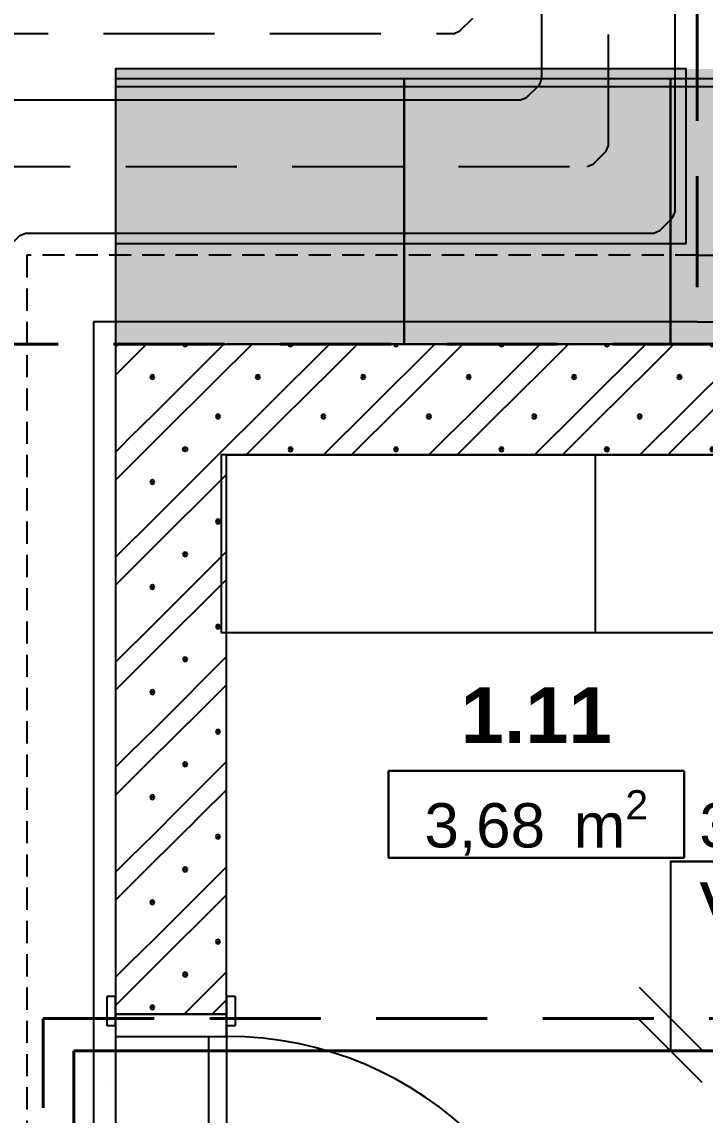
# Model space of a CAD drawing. Header units: millimetres. Extents: x 1046 to 74297, y -4150 to 54562.
# Drawn here: x 22829 to 24368, y 9167 to 11631 of the extents above; entities that cross this region are included whole.
import ezdxf
from ezdxf.enums import TextEntityAlignment as Align

# ---------------------------------------------------------------- set-up
doc = ezdxf.new("R2010")
doc.units = ezdxf.units.MM
doc.set_wipeout_variables(frame=1)
doc.linetypes.add('DASH', pattern=[75, 50, -25])
for name, color, linetype in [('Interiér - nábytok', 252, 'Continuous'), ('Konštrukcie - zvislé nosné', 252, 'Continuous'), ('ODVODN__POTRUBIE', 7, 'Continuous'), ('ODVODN__POTRUBIE___PODL__VYK_', 7, 'Continuous'), ('OKRAJOV__DILAT_CIA_PDL', 2, 'Continuous'), ('Otvory – Dveře', 252, 'Continuous'), ('PODLAHOVKA', 7, 'Continuous'), ('POLO_KY', 7, 'Continuous'), ('PR_VODN__POTRUBIE', 7, 'Continuous'), ('PR_VODN__POTRUBIE___PODL__VYK_', 7, 'Continuous'), ('Výplně - Povrchové', 252, 'Continuous'), ('Výplně – Řezové', 252, 'Continuous'), ('Z_NA_PRECHODOV_CH_POTRUB_', 7, 'Continuous'), ('Z_NY_ZN__EN_CH_V_KONOV', 7, 'Continuous'), ('Zóny', 252, 'Continuous'), ('Zóny – Razítka', 252, 'Continuous')]:
    doc.layers.add(name, color=color, linetype=linetype)
for name, color, linetype, lineweight in [('vyk-privod-45', 240, 'Continuous', 40), ('vyk-vratka_35°C', 132, 'DASH', 40), ('vyk_POPIS', 7, 'Continuous', 20)]:
    doc.layers.add(name, color=color, linetype=linetype, lineweight=lineweight)
doc.styles.add('ARIAL', font='arial.ttf')
doc.styles.add('GENEROVANÝ_STYL_1', font='arial.ttf')
doc.styles.add('GENEROVANÝ_STYL_2', font='arialbd.ttf')

# ---------------------------------------------------------------- blocks, each defined once
blk = doc.blocks.new('ŠPAJZ_1.11_11_1', base_point=(678626, 518954))
at = {"layer": 'Zóny – Razítka'}
for p, q in [((695277, 517971), (661975, 517971)), ((661975, 517971), (661975, 508150)), ((661975, 517971), (695277, 517971)), ((661975, 508150), (661975, 517971)), ((695277, 508150), (695277, 517971)), ((695277, 517971), (695277, 508150)), ((661975, 508150), (695277, 508150)), ((695277, 508150), (661975, 508150))]:
    blk.add_line(p, q, dxfattribs=at)
at = {"layer": 'Zóny – Razítka', "insert": (678626, 515775), "char_height": 5000, "attachment_point": 2, "style": 'GENEROVANÝ_STYL_1'}
blk.add_mtext('\\A1;{\\pqc;\\pt0,2500;\\fArial|b0|i0|c238|p0;\\W1.000000;3,68\\fArial|b0|i0|c238|p0;\\W1.000000;\\A1{\\H.66x;\\S^  ;}\\fArial|b0|i0|c238|p0;\\W1.000000; m\\fArial|b0|i0|c238|p0;\\W1.000000;\\A1{\\H.66x;\\S2^  ;}}', dxfattribs=at)
at = {"layer": 'Zóny – Razítka'}
for tag, height, style, p in [('DUMMY_849', 6250, 'GENEROVANÝ_STYL_2', (686731, 528775)), ('ROOM_NUMBER', 6250, 'GENEROVANÝ_STYL_2', (678626, 527346)), ('DUMMY_850', 5000, 'GENEROVANÝ_STYL_1', (666886, 516989))]:
    blk.add_attdef(tag, text='', height=height, dxfattribs=dict(at, style=style)).set_placement(p, align=Align.TOP_CENTER)
blk = doc.blocks.new('Knihovna 02 27[14]_1', base_point=(643123, 533547))
at = {"layer": 'Interiér - nábytok'}
blk.add_line((685311, 533547), (685311, 553547), dxfattribs=at)
at = {"layer": 'Interiér - nábytok', "flags": 128}
blk.add_lwpolyline([(643123, 533547), (727498, 533547), (727498, 553547), (643123, 553547)], close=True, dxfattribs=at)
blk = doc.blocks.new('Vysoká skříň 27[26]_1', base_point=(663748, 566047))
at = {"ltscale": 3480351.088973542}
blk.add_wipeout([(663748, 595947), (631248, 595947), (631248, 566047), (663748, 566047)], dxfattribs=at).dxf.layer = 'Výplně - Povrchové'
at = {"layer": 'Interiér - nábytok'}
blk.add_line((663748, 595047), (631248, 595047), dxfattribs=at)
at = {"layer": 'Interiér - nábytok', "flags": 128}
blk.add_lwpolyline([(663748, 595947), (631248, 595947), (631248, 566047), (663748, 566047)], close=True, dxfattribs=at)
blk = doc.blocks.new('Vysoká skříň 27[27]_1', base_point=(693748, 566047))
at = {"ltscale": 3574309.380090582}
blk.add_wipeout([(693748, 595947), (663748, 595947), (663748, 566047), (693748, 566047)], dxfattribs=at).dxf.layer = 'Výplně - Povrchové'
at = {"layer": 'Interiér - nábytok'}
blk.add_line((693748, 595047), (663748, 595047), dxfattribs=at)
at = {"layer": 'Interiér - nábytok', "flags": 128}
blk.add_lwpolyline([(693748, 595947), (663748, 595947), (663748, 566047), (693748, 566047)], close=True, dxfattribs=at)
blk = doc.blocks.new('Vysoká skříň 27[28]_1', base_point=(723748, 566047))
at = {"ltscale": 3666290.391642661}
blk.add_wipeout([(723748, 595947), (693748, 595947), (693748, 566047), (723748, 566047)], dxfattribs=at).dxf.layer = 'Výplně - Povrchové'
at = {"layer": 'Interiér - nábytok'}
blk.add_line((723748, 595047), (693748, 595047), dxfattribs=at)
at = {"layer": 'Interiér - nábytok', "flags": 128}
blk.add_lwpolyline([(723748, 595947), (693748, 595947), (693748, 566047), (723748, 566047)], close=True, dxfattribs=at)
blk = doc.blocks.new('*X221')
at = {"layer": 'Výplně – Řezové'}
for p, q in [((631413, 565882), (631578, 566047)), ((633544, 564850), (634741, 566047)), ((637351, 559944), (643453, 566047)), ((638838, 566047), (638831, 566031)), ((638831, 566031), (638904, 565854)), ((638904, 565854), (639081, 565781)), ((639081, 565781), (639258, 565854)), ((639258, 565854), (639331, 566031)), ((639331, 566031), (639325, 566047)), ((632994, 564301), (633544, 564850)), ((639500, 558931), (643748, 563179)), ((635213, 562516), (635140, 562340)), ((635140, 562340), (635213, 562163)), ((635390, 562590), (635213, 562516)), ((635213, 562163), (635390, 562090)), ((635566, 562516), (635390, 562590)), ((635390, 562090), (635566, 562163)), ((635640, 562340), (635566, 562516)), ((635566, 562163), (635640, 562340)), ((638913, 558382), (639463, 558931)), ((642596, 558062), (642523, 557885)), ((642773, 558135), (642596, 558062)), ((642950, 558062), (642773, 558135)), ((643023, 557885), (642950, 558062)), ((642523, 557885), (642596, 557709)), ((642596, 557709), (642773, 557635)), ((642773, 557635), (642950, 557709)), ((642950, 557709), (643023, 557885)), ((643269, 554026), (643748, 554504))]:
    blk.add_line(p, q, dxfattribs=at)
for p in [(639081, 566031), (635390, 562340), (642773, 557885)]:
    blk.add_point(p, dxfattribs=at)
blk = doc.blocks.new('*X222')
at = {"layer": 'Výplně – Řezové'}
for p, q in [((631248, 565717), (631413, 565882)), ((631248, 562554), (632994, 564301)), ((636338, 558931), (637351, 559944)), ((633544, 556138), (636338, 558931)), ((634078, 553547), (638913, 558382)), ((631248, 553879), (633544, 556175)), ((642791, 553547), (643269, 554026))]:
    blk.add_line(p, q, dxfattribs=at)
blk.add_circle((639081, 554194), 250, dxfattribs=at)
blk.add_point((639081, 554194), dxfattribs=at)
blk = doc.blocks.new('*X223')
at = {"layer": 'Výplně – Řezové'}
for p, q in [((633544, 553013), (634078, 553547)), ((636338, 547094), (642791, 553547)), ((631248, 550717), (633544, 553013)), ((635213, 550679), (635140, 550502)), ((635390, 550752), (635213, 550679)), ((635566, 550679), (635390, 550752)), ((635640, 550502), (635566, 550679)), ((639500, 547094), (643748, 551342)), ((635140, 550502), (635213, 550325)), ((635213, 550325), (635390, 550252)), ((635390, 550252), (635566, 550325)), ((635566, 550325), (635640, 550502)), ((633544, 544300), (636338, 547094)), ((633544, 541175), (639463, 547094)), ((642596, 546225), (642523, 546048)), ((642523, 546048), (642596, 545871)), ((642773, 546298), (642596, 546225)), ((642596, 545871), (642773, 545798)), ((642950, 546225), (642773, 546298)), ((642773, 545798), (642950, 545871)), ((643023, 546048), (642950, 546225)), ((642950, 545871), (643023, 546048)), ((631248, 542042), (633544, 544338)), ((636338, 535256), (643748, 542667)), ((638904, 542533), (638831, 542356)), ((638831, 542356), (638904, 542179)), ((639081, 542606), (638904, 542533)), ((638904, 542179), (639081, 542106)), ((639258, 542533), (639081, 542606)), ((639081, 542106), (639258, 542179)), ((639331, 542356), (639258, 542533)), ((639258, 542179), (639331, 542356)), ((631248, 538879), (633544, 541175)), ((635213, 538841), (635140, 538665)), ((635140, 538665), (635213, 538488)), ((635390, 538915), (635213, 538841)), ((635213, 538488), (635390, 538415)), ((635566, 538841), (635390, 538915)), ((635390, 538415), (635566, 538488)), ((635640, 538665), (635566, 538841)), ((635566, 538488), (635640, 538665)), ((639500, 535256), (643748, 539504)), ((633544, 532463), (636338, 535256)), ((633544, 529338), (639463, 535256)), ((642596, 534387), (642523, 534210)), ((642523, 534210), (642596, 534034)), ((642773, 534460), (642596, 534387)), ((642596, 534034), (642773, 533960)), ((642950, 534387), (642773, 534460)), ((642773, 533960), (642950, 534034)), ((643023, 534210), (642950, 534387)), ((642950, 534034), (643023, 534210)), ((631248, 530204), (633544, 532500)), ((636338, 523419), (643748, 530829)), ((638904, 530696), (638831, 530519)), ((638831, 530519), (638904, 530342)), ((639081, 530769), (638904, 530696)), ((638904, 530342), (639081, 530269)), ((639258, 530696), (639081, 530769)), ((639081, 530269), (639258, 530342)), ((639331, 530519), (639258, 530696)), ((639258, 530342), (639331, 530519)), ((631248, 527042), (633544, 529338)), ((639500, 523419), (643748, 527667)), ((635213, 527004), (635140, 526827)), ((635140, 526827), (635213, 526650)), ((635390, 527077), (635213, 527004)), ((635213, 526650), (635390, 526577)), ((635566, 527004), (635390, 527077)), ((635390, 526577), (635566, 526650)), ((635640, 526827), (635566, 527004)), ((635566, 526650), (635640, 526827)), ((633544, 520625), (636338, 523419)), ((633544, 517500), (639463, 523419)), ((642596, 522550), (642523, 522373)), ((642523, 522373), (642596, 522196)), ((642773, 522623), (642596, 522550)), ((642950, 522550), (642773, 522623)), ((643023, 522373), (642950, 522550)), ((642950, 522196), (643023, 522373)), ((642596, 522196), (642773, 522123)), ((642773, 522123), (642950, 522196)), ((631248, 518367), (633544, 520663)), ((637666, 512910), (643748, 518992)), ((638904, 518858), (638831, 518681)), ((638831, 518681), (638904, 518504)), ((639081, 518931), (638904, 518858)), ((639258, 518858), (639081, 518931)), ((639331, 518681), (639258, 518858)), ((639258, 518504), (639331, 518681)), ((631248, 515204), (633544, 517500)), ((638904, 518504), (639081, 518431)), ((639081, 518431), (639258, 518504)), ((635213, 515166), (635140, 514990)), ((635140, 514990), (635213, 514813)), ((635390, 515240), (635213, 515166)), ((635566, 515166), (635390, 515240)), ((635640, 514990), (635566, 515166)), ((635566, 514813), (635640, 514990)), ((640828, 512910), (643748, 515829)), ((635213, 514813), (635390, 514740)), ((635390, 514740), (635566, 514813))]:
    blk.add_line(p, q, dxfattribs=at)
for p in [(635390, 550502), (642773, 546048), (639081, 542356), (635390, 538665), (642773, 534210), (639081, 530519), (635390, 526827), (642773, 522373), (639081, 518681), (635390, 514990)]:
    blk.add_point(p, dxfattribs=at)
blk = doc.blocks.new('Zeď_10_1', base_point=(631248, 566047))
at = {"layer": 'Konštrukcie - zvislé nosné', "flags": 128}
for points in [[(631248, 566047), (643748, 566047)], [(631248, 566047), (631248, 512910)], [(643748, 512910), (643748, 553547)]]:
    blk.add_lwpolyline(points, dxfattribs=at)
at = {"layer": 'Konštrukcie - zvislé nosné'}
for name in ['*X222', '*X221', '*X223']:
    blk.add_blockref(name, (0, 0), dxfattribs=at)
blk = doc.blocks.new('*X266')
at = {"layer": 'Výplně – Řezové'}
for p, q in [((645419, 564850), (646616, 566047)), ((648212, 558931), (655328, 566047)), ((650713, 566047), (650706, 566031)), ((650706, 566031), (650779, 565854)), ((650779, 565854), (650956, 565781)), ((650956, 565781), (651133, 565854)), ((651133, 565854), (651206, 566031)), ((651206, 566031), (651200, 566047)), ((657294, 564850), (658491, 566047)), ((660088, 558931), (667203, 566047)), ((662588, 566047), (662581, 566031)), ((662581, 566031), (662654, 565854)), ((662654, 565854), (662831, 565781)), ((662831, 565781), (663008, 565854)), ((663008, 565854), (663081, 566031)), ((663081, 566031), (663075, 566047)), ((669169, 564850), (670366, 566047)), ((671962, 558931), (679078, 566047)), ((674463, 566047), (674456, 566031)), ((674456, 566031), (674529, 565854)), ((674529, 565854), (674706, 565781)), ((674706, 565781), (674883, 565854)), ((674883, 565854), (674956, 566031)), ((674956, 566031), (674950, 566047)), ((681044, 564850), (682241, 566047)), ((683838, 558931), (690953, 566047)), ((686338, 566047), (686331, 566031)), ((686331, 566031), (686404, 565854)), ((686404, 565854), (686581, 565781)), ((686581, 565781), (686758, 565854)), ((686758, 565854), (686831, 566031)), ((686831, 566031), (686825, 566047)), ((692919, 564850), (694116, 566047)), ((695713, 558931), (702828, 566047)), ((698213, 566047), (698206, 566031)), ((698206, 566031), (698279, 565854)), ((698279, 565854), (698456, 565781)), ((698456, 565781), (698633, 565854)), ((698633, 565854), (698706, 566031)), ((698706, 566031), (698700, 566047)), ((704794, 564850), (705991, 566047)), ((707588, 558931), (714703, 566047)), ((710088, 566047), (710081, 566031)), ((710081, 566031), (710154, 565854)), ((710154, 565854), (710331, 565781)), ((710331, 565781), (710508, 565854)), ((710508, 565854), (710581, 566031)), ((710581, 566031), (710575, 566047)), ((716669, 564850), (717866, 566047)), ((719463, 558931), (726578, 566047)), ((721963, 566047), (721956, 566031)), ((721956, 566031), (722029, 565854)), ((722029, 565854), (722206, 565781)), ((722206, 565781), (722383, 565854)), ((722383, 565854), (722456, 566031)), ((722456, 566031), (722450, 566047)), ((728544, 564850), (729741, 566047)), ((733838, 566047), (733831, 566031)), ((733831, 566031), (733904, 565854)), ((733904, 565854), (734081, 565781)), ((734081, 565781), (734258, 565854)), ((734258, 565854), (734331, 566031)), ((734331, 566031), (734325, 566047)), ((643748, 563179), (645419, 564850)), ((651375, 558931), (657294, 564850)), ((663250, 558931), (669169, 564850)), ((675125, 558931), (681044, 564850)), ((687000, 558931), (692919, 564850)), ((698875, 558931), (704794, 564850)), ((710750, 558931), (716669, 564850)), ((722625, 558931), (728544, 564850)), ((647088, 562516), (647015, 562340)), ((647015, 562340), (647088, 562163)), ((647265, 562590), (647088, 562516)), ((647088, 562163), (647265, 562090)), ((647441, 562516), (647265, 562590)), ((647265, 562090), (647441, 562163)), ((647515, 562340), (647441, 562516)), ((647441, 562163), (647515, 562340)), ((658963, 562516), (658890, 562340)), ((658890, 562340), (658963, 562163)), ((659140, 562590), (658963, 562516)), ((658963, 562163), (659140, 562090)), ((659316, 562516), (659140, 562590)), ((659140, 562090), (659316, 562163)), ((659390, 562340), (659316, 562516)), ((659316, 562163), (659390, 562340)), ((670838, 562516), (670765, 562340)), ((670765, 562340), (670838, 562163)), ((671015, 562590), (670838, 562516)), ((670838, 562163), (671015, 562090)), ((671191, 562516), (671015, 562590)), ((671015, 562090), (671191, 562163)), ((671265, 562340), (671191, 562516)), ((671191, 562163), (671265, 562340)), ((682713, 562516), (682640, 562340)), ((682640, 562340), (682713, 562163)), ((682890, 562590), (682713, 562516)), ((682713, 562163), (682890, 562090)), ((683066, 562516), (682890, 562590)), ((682890, 562090), (683066, 562163)), ((683140, 562340), (683066, 562516)), ((683066, 562163), (683140, 562340)), ((694588, 562516), (694515, 562340)), ((694515, 562340), (694588, 562163)), ((694765, 562590), (694588, 562516)), ((694588, 562163), (694765, 562090)), ((694941, 562516), (694765, 562590)), ((694765, 562090), (694941, 562163)), ((695015, 562340), (694941, 562516)), ((694941, 562163), (695015, 562340)), ((706463, 562516), (706390, 562340)), ((706390, 562340), (706463, 562163)), ((706640, 562590), (706463, 562516)), ((706463, 562163), (706640, 562090)), ((706816, 562516), (706640, 562590)), ((706640, 562090), (706816, 562163)), ((706890, 562340), (706816, 562516)), ((706816, 562163), (706890, 562340)), ((718338, 562516), (718265, 562340)), ((718265, 562340), (718338, 562163)), ((718515, 562590), (718338, 562516)), ((718338, 562163), (718515, 562090)), ((718691, 562516), (718515, 562590)), ((718515, 562090), (718691, 562163)), ((718765, 562340), (718691, 562516)), ((718691, 562163), (718765, 562340)), ((730213, 562516), (730140, 562340)), ((730140, 562340), (730213, 562163)), ((730390, 562590), (730213, 562516)), ((730213, 562163), (730390, 562090)), ((730566, 562516), (730390, 562590)), ((730390, 562090), (730566, 562163)), ((730640, 562340), (730566, 562516)), ((730566, 562163), (730640, 562340)), ((731338, 558931), (734373, 561967)), ((645419, 556138), (648212, 558931)), ((645953, 553547), (651338, 558931)), ((654471, 558062), (654398, 557885)), ((654648, 558135), (654471, 558062)), ((654825, 558062), (654648, 558135)), ((654898, 557885), (654825, 558062)), ((657294, 556138), (660088, 558931)), ((657828, 553547), (663213, 558931)), ((666346, 558062), (666273, 557885)), ((666523, 558135), (666346, 558062)), ((666700, 558062), (666523, 558135)), ((666773, 557885), (666700, 558062)), ((669169, 556138), (671962, 558931)), ((669703, 553547), (675088, 558931)), ((678221, 558062), (678148, 557885)), ((678398, 558135), (678221, 558062)), ((678575, 558062), (678398, 558135)), ((678648, 557885), (678575, 558062)), ((681044, 556138), (683838, 558931)), ((681578, 553547), (686963, 558931)), ((690096, 558062), (690023, 557885)), ((690273, 558135), (690096, 558062)), ((690450, 558062), (690273, 558135)), ((690523, 557885), (690450, 558062)), ((692919, 556138), (695713, 558931)), ((693453, 553547), (698838, 558931)), ((701971, 558062), (701898, 557885)), ((702148, 558135), (701971, 558062)), ((702325, 558062), (702148, 558135)), ((702398, 557885), (702325, 558062)), ((704794, 556138), (707588, 558931)), ((705328, 553547), (710713, 558931)), ((713846, 558062), (713773, 557885)), ((714023, 558135), (713846, 558062)), ((714200, 558062), (714023, 558135)), ((714273, 557885), (714200, 558062)), ((716669, 556138), (719463, 558931)), ((717203, 553547), (722588, 558931)), ((725721, 558062), (725648, 557885)), ((725898, 558135), (725721, 558062)), ((726075, 558062), (725898, 558135)), ((726148, 557885), (726075, 558062)), ((728544, 556138), (731338, 558931)), ((729078, 553547), (734373, 558842)), ((654398, 557885), (654471, 557709)), ((654471, 557709), (654648, 557635)), ((654648, 557635), (654825, 557709)), ((654825, 557709), (654898, 557885)), ((666273, 557885), (666346, 557709)), ((666346, 557709), (666523, 557635)), ((666523, 557635), (666700, 557709)), ((666700, 557709), (666773, 557885)), ((678148, 557885), (678221, 557709)), ((678221, 557709), (678398, 557635)), ((678398, 557635), (678575, 557709)), ((678575, 557709), (678648, 557885)), ((690023, 557885), (690096, 557709)), ((690096, 557709), (690273, 557635)), ((690273, 557635), (690450, 557709)), ((690450, 557709), (690523, 557885)), ((701898, 557885), (701971, 557709)), ((701971, 557709), (702148, 557635)), ((702148, 557635), (702325, 557709)), ((702325, 557709), (702398, 557885)), ((713773, 557885), (713846, 557709)), ((713846, 557709), (714023, 557635)), ((714023, 557635), (714200, 557709)), ((714200, 557709), (714273, 557885)), ((725648, 557885), (725721, 557709)), ((725721, 557709), (725898, 557635)), ((725898, 557635), (726075, 557709)), ((726075, 557709), (726148, 557885)), ((643748, 554504), (645419, 556175)), ((654666, 553547), (657294, 556175)), ((666541, 553547), (669169, 556175)), ((678416, 553547), (681044, 556175)), ((690291, 553547), (692919, 556175)), ((702166, 553547), (704794, 556175)), ((714041, 553547), (716669, 556175)), ((725916, 553547), (728544, 556175)), ((650779, 554371), (650706, 554194)), ((650956, 554444), (650779, 554371)), ((651133, 554371), (650956, 554444)), ((651206, 554194), (651133, 554371)), ((662654, 554371), (662581, 554194)), ((662831, 554444), (662654, 554371)), ((663008, 554371), (662831, 554444)), ((663081, 554194), (663008, 554371)), ((674529, 554371), (674456, 554194)), ((674706, 554444), (674529, 554371)), ((674883, 554371), (674706, 554444)), ((674956, 554194), (674883, 554371)), ((686404, 554371), (686331, 554194)), ((686581, 554444), (686404, 554371)), ((686758, 554371), (686581, 554444)), ((686831, 554194), (686758, 554371)), ((698279, 554371), (698206, 554194)), ((698456, 554444), (698279, 554371)), ((698633, 554371), (698456, 554444)), ((698706, 554194), (698633, 554371)), ((710154, 554371), (710081, 554194)), ((710331, 554444), (710154, 554371)), ((710508, 554371), (710331, 554444)), ((710581, 554194), (710508, 554371)), ((722029, 554371), (721956, 554194)), ((722206, 554444), (722029, 554371)), ((722383, 554371), (722206, 554444)), ((722456, 554194), (722383, 554371)), ((733904, 554371), (733831, 554194)), ((734081, 554444), (733904, 554371)), ((734258, 554371), (734081, 554444)), ((734331, 554194), (734258, 554371)), ((650706, 554194), (650779, 554017)), ((650779, 554017), (650956, 553944)), ((650956, 553944), (651133, 554017)), ((651133, 554017), (651206, 554194)), ((662581, 554194), (662654, 554017)), ((662654, 554017), (662831, 553944)), ((662831, 553944), (663008, 554017)), ((663008, 554017), (663081, 554194)), ((674456, 554194), (674529, 554017)), ((674529, 554017), (674706, 553944)), ((674706, 553944), (674883, 554017)), ((674883, 554017), (674956, 554194)), ((686331, 554194), (686404, 554017)), ((686404, 554017), (686581, 553944)), ((686581, 553944), (686758, 554017)), ((686758, 554017), (686831, 554194)), ((698206, 554194), (698279, 554017)), ((698279, 554017), (698456, 553944)), ((698456, 553944), (698633, 554017)), ((698633, 554017), (698706, 554194)), ((710081, 554194), (710154, 554017)), ((710154, 554017), (710331, 553944)), ((710331, 553944), (710508, 554017)), ((710508, 554017), (710581, 554194)), ((721956, 554194), (722029, 554017)), ((722029, 554017), (722206, 553944)), ((722206, 553944), (722383, 554017)), ((722383, 554017), (722456, 554194)), ((733831, 554194), (733904, 554017)), ((733904, 554017), (734081, 553944)), ((734081, 553944), (734258, 554017)), ((734258, 554017), (734331, 554194))]:
    blk.add_line(p, q, dxfattribs=at)
for p in [(650956, 566031), (662831, 566031), (674706, 566031), (686581, 566031), (698456, 566031), (710331, 566031), (722206, 566031), (734081, 566031), (647265, 562340), (659140, 562340), (671015, 562340), (682890, 562340), (694765, 562340), (706640, 562340), (718515, 562340), (730390, 562340), (654648, 557885), (666523, 557885), (678398, 557885), (690273, 557885), (702148, 557885), (714023, 557885), (725898, 557885), (650956, 554194), (662831, 554194), (674706, 554194), (686581, 554194), (698456, 554194), (710331, 554194), (722206, 554194), (734081, 554194)]:
    blk.add_point(p, dxfattribs=at)
blk = doc.blocks.new('Zeď_27_1', base_point=(734373, 566047))
at = {"layer": 'Konštrukcie - zvislé nosné', "flags": 128}
for points in [[(734373, 566047), (643748, 566047)], [(643748, 553547), (734373, 553547)]]:
    blk.add_lwpolyline(points, dxfattribs=at)
at = {"layer": 'Konštrukcie - zvislé nosné'}
blk.add_blockref('*X266', (0, 0), dxfattribs=at)
blk = doc.blocks.new('*X301')
at = {"layer": 'Výplně – Řezové'}
for p, q in [((636338, 511581), (637666, 512910)), ((639500, 511581), (640828, 512910)), ((633544, 508788), (636338, 511581)), ((633544, 505663), (639463, 511581)), ((642596, 510712), (642523, 510535)), ((642523, 510535), (642596, 510359)), ((642773, 510785), (642596, 510712)), ((642596, 510359), (642773, 510285)), ((642950, 510712), (642773, 510785)), ((642773, 510285), (642950, 510359)), ((643023, 510535), (642950, 510712)), ((642950, 510359), (643023, 510535)), ((631248, 506529), (633544, 508825)), ((636338, 499744), (643748, 507154)), ((638904, 507021), (638831, 506844)), ((638831, 506844), (638904, 506667)), ((639081, 507094), (638904, 507021)), ((638904, 506667), (639081, 506594)), ((639258, 507021), (639081, 507094)), ((639081, 506594), (639258, 506667)), ((639331, 506844), (639258, 507021)), ((639258, 506667), (639331, 506844)), ((631248, 503367), (633544, 505663)), ((639500, 499744), (643748, 503992)), ((635213, 503329), (635140, 503152)), ((635140, 503152), (635213, 502975)), ((635390, 503402), (635213, 503329)), ((635213, 502975), (635390, 502902)), ((635566, 503329), (635390, 503402)), ((635390, 502902), (635566, 502975)), ((635640, 503152), (635566, 503329)), ((635566, 502975), (635640, 503152)), ((633544, 496950), (636338, 499744)), ((633544, 493825), (639463, 499744)), ((642773, 498948), (642596, 498875)), ((642950, 498875), (642773, 498948)), ((642596, 498875), (642523, 498698)), ((642523, 498698), (642596, 498521)), ((642596, 498521), (642773, 498448)), ((642773, 498448), (642950, 498521)), ((643023, 498698), (642950, 498875)), ((642950, 498521), (643023, 498698)), ((631248, 494692), (633544, 496988)), ((639081, 495256), (638904, 495183)), ((638959, 490528), (643748, 495317)), ((639258, 495183), (639081, 495256)), ((638904, 495183), (638831, 495006)), ((638831, 495006), (638904, 494829)), ((638904, 494829), (639081, 494756)), ((639081, 494756), (639258, 494829)), ((639331, 495006), (639258, 495183)), ((639258, 494829), (639331, 495006)), ((631248, 491529), (633544, 493825)), ((635390, 491565), (635213, 491491)), ((635566, 491491), (635390, 491565)), ((642122, 490528), (643748, 492154)), ((635213, 491491), (635140, 491315)), ((635140, 491315), (635213, 491138)), ((635213, 491138), (635390, 491065)), ((635390, 491065), (635566, 491138)), ((635640, 491315), (635566, 491491)), ((635566, 491138), (635640, 491315))]:
    blk.add_line(p, q, dxfattribs=at)
for p in [(642773, 510535), (639081, 506844), (635390, 503152), (642773, 498698), (639081, 495006), (635390, 491315)]:
    blk.add_point(p, dxfattribs=at)
blk = doc.blocks.new('Dveře 27')
at = {"layer": 'Otvory – Dveře'}
for p, q in [((20000, 0), (20000, 40000)), ((-21250, 1000), (-24500, 1000)), ((-24500, 1000), (-24500, 0)), ((-24500, 0), (-21250, 0)), ((-22500, 0), (-24500, 0)), ((-22500, 0), (-24500, 0)), ((-22500, 0), (22500, 0)), ((-20000, 0), (-22500, 0)), ((-22500, 0), (-22500, -12500)), ((-22500, -12500), (-22500, 0)), ((-22500, -12500), (-22500, 0)), ((-21250, 0), (-21250, 1000)), ((-20000, -12500), (-20000, 0)), ((-20000, 0), (20000, 0)), ((-20000, -2000), (-20000, 0)), ((22500, 0), (20000, 0)), ((20000, 0), (20000, -12500)), ((20000, 0), (20000, -2000)), ((24500, 1000), (21250, 1000)), ((21250, 1000), (21250, 0)), ((21250, 0), (24500, 0)), ((22500, -12500), (22500, 0)), ((22500, -12500), (22500, 0)), ((22500, -12500), (22500, 0)), ((22500, 0), (24500, 0)), ((22500, 0), (24500, 0)), ((24500, 0), (24500, 1000)), ((20000, -2000), (-20000, -2000)), ((-21250, -12500), (-24500, -12500)), ((-24500, -12500), (-24500, -13500)), ((-22500, -12500), (-24500, -12500)), ((-22500, -12500), (-24500, -12500)), ((-24500, -13500), (-21250, -13500)), ((-22500, -12500), (22500, -12500)), ((-22500, -12500), (-20000, -12500)), ((-21250, -13500), (-21250, -12500)), ((20000, -12500), (22500, -12500)), ((24500, -12500), (21250, -12500)), ((21250, -12500), (21250, -13500)), ((21250, -13500), (24500, -13500)), ((22500, -12500), (24500, -12500)), ((22500, -12500), (24500, -12500)), ((24500, -13500), (24500, -12500))]:
    blk.add_line(p, q, dxfattribs=at)
blk.add_arc((20000, 0), 40000, 90, 180, dxfattribs=at)
blk = doc.blocks.new('A$Ca9295a0e')
at = {"layer": 'Konštrukcie - zvislé nosné'}
for p, q in [((12575, 8083.2), (12575, 8123.2)), ((12825, 8083.2), (12825, 8123.2)), ((12575, 8083.2), (12825, 8083.2))]:
    blk.add_line(p, q, dxfattribs=at)
at = {"layer": 'Konštrukcie - zvislé nosné', "flags": 128}
for points in [[(12575, 8530.8), (12575, 8083.2)], [(12825, 8083.2), (12825, 8530.8)]]:
    blk.add_lwpolyline(points, dxfattribs=at)
at = {"layer": 'Interiér - nábytok', "xscale": 0.02, "yscale": 0.02, "zscale": 0.02}
for name, p in [('Vysoká skříň 27[26]_1', (13225, 9593.5)), ('Knihovna 02 27[14]_1', (12812.5, 8943.5))]:
    blk.add_blockref(name, p, dxfattribs=at)
at = {"layer": 'Konštrukcie - zvislé nosné', "xscale": 0.02, "yscale": 0.02, "zscale": 0.02}
blk.add_blockref('*X301', (-50, -1727.4), dxfattribs=at)
at = {"layer": 'Otvory – Dveře', "xscale": 0.02, "yscale": 0.02, "zscale": 999.9999999999999, "rotation": 270}
blk.add_blockref('Dveře 27', (12825, 7633.2), dxfattribs=at)
at = {"layer": 'Zóny', "xscale": 0.02, "yscale": 0.02, "zscale": 0.02}
blk.add_blockref('ŠPAJZ_1.11_11_1', (13522.6, 8651.7), dxfattribs=at).add_auto_attribs({'ROOM_NUMBER': '1.11'})
at = {"layer": 'Interiér - nábytok', "xscale": 0.02, "yscale": 0.02, "zscale": 0.02}
blk.add_blockref('Vysoká skříň 27[27]_1', (13825, 9593.5), dxfattribs=at)
at = {"layer": 'Konštrukcie - zvislé nosné', "xscale": 0.02, "yscale": 0.02, "zscale": 0.02}
blk.add_blockref('Zeď_10_1', (12575, 9593.5), dxfattribs=at)
at = {"layer": 'Interiér - nábytok', "xscale": 0.02, "yscale": 0.02, "zscale": 0.02}
blk.add_blockref('Vysoká skříň 27[28]_1', (14425, 9593.5), dxfattribs=at)
at = {"layer": 'Konštrukcie - zvislé nosné', "xscale": 0.02, "yscale": 0.02, "zscale": 0.02}
blk.add_blockref('Zeď_27_1', (14637.5, 9593.5), dxfattribs=at)
blk = doc.blocks.new('A$Cacebdfa7')
blk.add_blockref('A$Ca9295a0e', (2747.1, 1041.4))
at = {"layer": 'ODVODN__POTRUBIE', "color": 172, "linetype": 'DASH'}
blk.add_lwpolyline([(15301, 8969), (15301, 8969), (15301, 8969), (15301, 8969), (15301, 8969), (15301, 8969)], dxfattribs=at)
at = {"layer": 'ODVODN__POTRUBIE___PODL__VYK_', "color": 172, "linetype": 'DASH'}
for p, q in [((15122.1, 10834.9), (15122.1, 7840)), ((16632.3, 10834.9), (15122.1, 10834.9)), ((16632.3, 10834.9), (16682.3, 10834.9))]:
    blk.add_line(p, q, dxfattribs=at)
blk.add_lwpolyline([(15122.1, 10834.9), (15122.1, 10834.9), (15122.1, 10834.9), (15122.1, 10834.9), (15122.1, 10834.9), (15122.1, 10834.9)], dxfattribs=at)
at = {"layer": 'OKRAJOV__DILAT_CIA_PDL', "color": 116, "linetype": 'DASH', "lineweight": 40, "ltscale": 5, "true_color": 0x136734}
for p in [(16632.3, 15137.9), (16632.3, 10634.9)]:
    blk.add_line(p, (16632.3, 10634.9), dxfattribs=at)
blk.add_lwpolyline([(19072.1, 15140.9), (14192.5, 15134.9), (14192.5, 10634.9), (19072.1, 10634.9), (19072.1, 15140.9)], dxfattribs=at)
at = {"layer": 'PODLAHOVKA', "color": 12, "ltscale": 5}
for points in [[(14972, 10684.9), (15032.2, 10684.9), (15043.3, 10689.5), (15067.4, 10713.7), (15072.1, 10724.8), (15072.1, 10837.1), (15077.6, 10850.5), (15106.5, 10879.4), (15119.9, 10884.9), (16534.5, 10884.9), (16547.8, 10890.5), (16576.8, 10919.4), (16582.3, 10932.7), (16582.3, 15040.5)], [(14722.1, 14359), (14722.1, 11232.7), (14727.6, 11219.4), (14756.5, 11190.5), (14769.9, 11184.9), (16234.5, 11184.9), (16247.8, 11190.5), (16276.8, 11219.4), (16282.3, 11232.7), (16282.3, 14743.1)]]:
    blk.add_lwpolyline(points, dxfattribs=at)
at = {"layer": 'PODLAHOVKA', "color": 172, "linetype": 'DASH', "ltscale": 5}
for points in [[(14822, 10684.9), (14822, 10795.1), (14826.6, 10806.2), (14852.1, 10831.7), (14860, 10834.9), (14884.1, 10834.9), (14892, 10838.2), (14917.4, 10863.7), (14922.1, 10874.8), (14922.1, 10987.1), (14927.6, 11000.5), (14956.5, 11029.4), (14969.9, 11034.9), (16384.5, 11034.9), (16397.8, 11040.5), (16426.8, 11069.4), (16432.3, 11082.7), (16432.3, 14891.8)], [(14877.6, 11369.4), (14906.5, 11340.5), (14919.9, 11334.9), (16084.5, 11334.9), (16097.8, 11340.5), (16126.8, 11369.4)]]:
    blk.add_lwpolyline(points, dxfattribs=at)
at = {"layer": 'POLO_KY', "color": 7}
for p, q in [((16501.5, 9185.7), (16642.9, 9044.3)), ((16501.5, 9112.7), (16642.9, 8971.3))]:
    blk.add_line(p, q, dxfattribs=at)
blk.add_lwpolyline([(16572.2, 9468.6), (17383.8, 9468.6), (16572.2, 9468.6), (16572.2, 9042)], dxfattribs=at)
at = {"layer": 'PR_VODN__POTRUBIE', "color": 12}
blk.add_lwpolyline([(15228, 9042), (15228, 9042), (15228, 9042), (15228, 9042), (15228, 9042), (15228, 9042)], dxfattribs=at)
at = {"layer": 'PR_VODN__POTRUBIE___PODL__VYK_', "color": 12}
for p, q in [((15272.1, 10684.9), (15272.1, 7765)), ((16632.3, 10684.9), (15272.1, 10684.9)), ((16632.3, 10684.9), (16682.3, 10684.9))]:
    blk.add_line(p, q, dxfattribs=at)
blk.add_lwpolyline([(15272.1, 10684.9), (15272.1, 10684.9), (15272.1, 10684.9), (15272.1, 10684.9), (15272.1, 10684.9), (15272.1, 10684.9)], dxfattribs=at)
at = {"layer": 'vyk-privod-45', "ltscale": 12}
for p, q in [((15228, 4340.9), (15228, 9042)), ((15228, 9042), (18490.7, 9042))]:
    blk.add_line(p, q, dxfattribs=at)
at = {"layer": 'vyk-vratka_35°C', "ltscale": 5}
for p, q in [((15159.2, 9115), (18417.8, 9115)), ((15159.2, 4413.9), (15159.2, 9115))]:
    blk.add_line(p, q, dxfattribs=at)
at = {"layer": 'Z_NA_PRECHODOV_CH_POTRUB_', "color": 2}
for p, q in [((15122.1, 10834.9), (15122.1, 10834.9)), ((16632.3, 10834.9), (16632.3, 10834.9)), ((15122.1, 10634.9), (15122.1, 10634.9))]:
    blk.add_line(p, q, dxfattribs=at)
at = {"layer": 'Z_NY_ZN__EN_CH_V_KONOV', "color": 7}
blk.add_lwpolyline([(16607.3, 10861.5), (16607.3, 11254.9), (15322.1, 11254.9), (15322.1, 10861.5), (16607.3, 10861.5)], dxfattribs=at)
at = {"layer": 'POLO_KY', "color": 7, "style": 'ARIAL'}
blk.add_text('32x4,7-iz', height=100, dxfattribs=at).set_placement((16637.2, 9500.6))
at = {"layer": 'vyk_POPIS', "color": 7, "style": 'ARIAL'}
blk.add_text('V podlahe', height=120, dxfattribs=at).set_placement((16637.2, 9301.9))

msp = doc.modelspace()

# ---------------------------------------------------------------- block references
msp.add_blockref('A$Cacebdfa7', (7717.6, 270))

# ---------------------------------------------------------------- next in the draw order: hatches: boundary and pattern name
at = {"true_color": 0xa953a0}
h = msp.add_hatch(dxfattribs=at)
h.set_pattern_fill('DOTS', color=215, scale=25, angle=180)
h.set_pattern_definition([(180, (135747.534, 27157.316), (-19.84375, -39.6875), [0, -39.6875])])
h.paths.add_polyline_path([(23039.6, 11524.9), (23039.6, 10904.9), (26779.6, 10904.9), (26779.6, 13374.9), (26169.6, 13374.9), (23689.9, 13374.9), (23689.6, 12754.9), (26169.6, 12754.9), (26169.6, 11524.9)])

doc.saveas('drawing.dxf')
